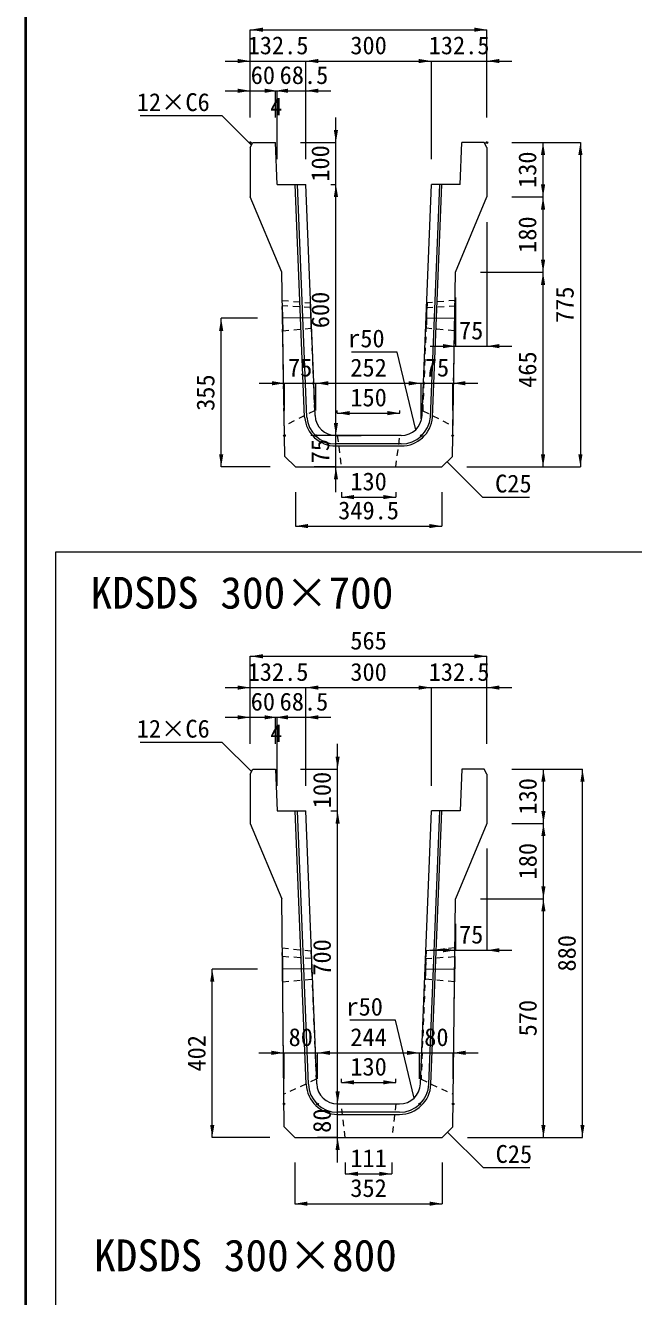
# Model space of a CAD drawing. Units: millimetres at full size; some dimension numbers follow another scale. Extents: x -5540 to 13511, y -4102 to 22994.
# Drawn here: x 5451 to 6904, y 16995 to 20033 of the extents above; entities that cross this region are included whole.
import ezdxf
from ezdxf.enums import TextEntityAlignment as Align

# ---------------------------------------------------------------- set-up
doc = ezdxf.new("R2010")
doc.units = ezdxf.units.MM
doc.header["$LTSCALE"] = 40
doc.linetypes.add('USER1', pattern=[0.675, 0.375, -0.3])
for name, color, linetype, lineweight in [('(0-0)', 4, 'Continuous', 5), ('0_2', 7, 'Continuous', 13), ('図枠', 7, 'Continuous', 5), ('寸法線', 7, 'Continuous', 13), ('引出線', 4, 'Continuous', 13), ('本体', 2, 'Continuous', 13), ('補助線', 8, 'Continuous', 13), ('開孔(スリット)', 30, 'Continuous', 9), ('開孔部', 30, 'USER1', 9)]:
    doc.layers.add(name, color=color, linetype=linetype, lineweight=lineweight)
doc.styles.add('ＭＳ ゴシック', font='')
doc.styles.get('ＭＳ ゴシック').set_extended_font_data('MS Gothic')

# ---------------------------------------------------------------- blocks, each defined once
blk = doc.blocks.new('filled_arrow')
at = {"color": 0, "linetype": 'Continuous', "lineweight": -2}
blk.add_solid([(7.5, 1.25), (0, 0), (7.5, -1.25)], dxfattribs=at)

msp = doc.modelspace()

# ---------------------------------------------------------------- linework, layer by layer
at = {"layer": '(0-0)'}
for p, q in [((6118.17, 19096.53), (6095.93, 19652.67)), ((6123.17, 19096.53), (6100.93, 19652.67)), ((6418.72, 19096.53), (6440.96, 19652.67)), ((6423.72, 19096.53), (6445.97, 19652.67)), ((6348.97, 19032.67), (6192.92, 19032.67)), ((6192.92, 19027.67), (6348.97, 19027.67)), ((6122.05, 17502.67), (6095.93, 18155.67)), ((6127.05, 17502.67), (6100.93, 18155.67)), ((6414.84, 17502.67), (6440.96, 18155.67)), ((6419.85, 17502.67), (6445.97, 18155.67)), ((6344.91, 17435.67), (6196.99, 17435.67)), ((6196.99, 17430.67), (6344.91, 17430.67))]:
    msp.add_line(p, q, dxfattribs=at)
for centre, radius, start, end in [((6192.92, 19102.67), 75, 184.69614, 270), ((6192.92, 19102.67), 70, 184.78085, 270), ((6348.97, 19102.67), 70, 270, 355.21487), ((6348.97, 19102.67), 75, 270, 355.29988), ((6196.99, 17505.67), 75, 182.29099, 270), ((6196.99, 17505.67), 70, 182.29094, 270), ((6344.91, 17505.67), 70, 270.00031, 357.70908), ((6344.91, 17505.67), 75, 270, 357.70901)]:
    msp.add_arc(centre, radius, start, end, dxfattribs=at)
at = {"layer": '0_2', "color": 1}
msp.add_lwpolyline([(5522.87, 13638.08), (9223.49, 13638.08), (9223.49, 18774.03), (5522.87, 18774.03)], close=True, dxfattribs=at)
at = {"layer": '図枠', "lineweight": 40}
msp.add_line((5451.24, 22570.17), (5451.24, 10819.83), dxfattribs=at)
at = {"layer": '寸法線'}
for p, q in [((5988.45, 20022.28), (6553.45, 20022.28)), ((5988.45, 19812.67), (5988.45, 20022.28)), ((6553.45, 19812.67), (6553.45, 20022.28)), ((5928.45, 19947.4), (6180.95, 19947.4)), ((5988.45, 19812.67), (5988.45, 19947.4)), ((6120.95, 19947.4), (6420.95, 19947.4)), ((6120.95, 19712.67), (6120.95, 19947.4)), ((6120.95, 19712.67), (6120.95, 19947.4)), ((6360.95, 19947.4), (6613.45, 19947.4)), ((6420.95, 19712.67), (6420.95, 19947.4)), ((6420.95, 19712.67), (6420.95, 19947.4)), ((6553.45, 19812.67), (6553.45, 19947.4)), ((5928.45, 19876.38), (6108.45, 19876.38)), ((5988.45, 19812.67), (5988.45, 19876.38)), ((5992.45, 19876.38), (6180.95, 19876.38)), ((6018.45, 19876.38), (6082.45, 19876.38)), ((6048.45, 19812.67), (6048.45, 19876.38)), ((6048.45, 19812.67), (6048.45, 19876.38)), ((6052.45, 19712.67), (6052.45, 19876.38)), ((6052.45, 19712.67), (6052.45, 19876.38)), ((6120.95, 19712.67), (6120.95, 19876.38)), ((6192.98, 19592.67), (6192.98, 19812.67)), ((6108.45, 19752.67), (6192.98, 19752.67)), ((6613.45, 19752.67), (6687.72, 19752.67)), ((6613.45, 19752.67), (6776.99, 19752.67)), ((6687.72, 19622.67), (6687.72, 19752.67)), ((6776.99, 19752.67), (6776.99, 18977.67)), ((6180.95, 19652.67), (6192.98, 19652.67)), ((6180.95, 19652.67), (6192.98, 19652.67)), ((6192.98, 19052.67), (6192.98, 19652.67)), ((6613.45, 19622.67), (6687.72, 19622.67)), ((6613.45, 19622.67), (6687.72, 19622.67)), ((6687.72, 19442.67), (6687.72, 19622.67)), ((6553.45, 19562.67), (6553.45, 19266.25)), ((6538.45, 19442.67), (6687.72, 19442.67)), ((6538.45, 19442.67), (6687.72, 19442.67)), ((6687.72, 18977.67), (6687.72, 19442.67)), ((6478.45, 19382.67), (6478.45, 19266.25)), ((5918.88, 18977.67), (5918.88, 19332.67)), ((6005.28, 19332.67), (5918.88, 19332.67)), ((6418.45, 19266.25), (6613.45, 19266.25)), ((6009.95, 19177.55), (6204.95, 19177.55)), ((6069.95, 19112.67), (6069.95, 19177.55)), ((6144.95, 19112.67), (6144.95, 19177.55)), ((6144.95, 19177.55), (6396.95, 19177.55)), ((6144.95, 19112.67), (6144.95, 19177.55)), ((6336.95, 19177.55), (6531.95, 19177.55)), ((6396.95, 19112.67), (6396.95, 19177.55)), ((6396.95, 19112.67), (6396.95, 19177.55)), ((6471.95, 19112.67), (6471.95, 19177.55)), ((6192.98, 18917.67), (6192.98, 19112.67)), ((6195.94, 19106.21), (6195.94, 19112.67)), ((6195.94, 19106.21), (6345.94, 19106.21)), ((6345.94, 19106.21), (6345.94, 19112.67)), ((6192.98, 19052.67), (6132.98, 19052.67)), ((6192.98, 19052.67), (6252.98, 19052.67)), ((6036.2, 18977.67), (5918.88, 18977.67)), ((6192.98, 18977.67), (6140.87, 18977.67)), ((6505.7, 18977.67), (6687.72, 18977.67)), ((6505.7, 18977.67), (6776.99, 18977.67)), ((6096.2, 18917.67), (6096.2, 18836.32)), ((6205.94, 18917.67), (6205.94, 18905.58)), ((6205.94, 18905.58), (6335.94, 18905.58)), ((6335.94, 18917.67), (6335.94, 18905.58)), ((6445.7, 18917.67), (6445.7, 18836.32)), ((6096.2, 18836.32), (6445.7, 18836.32)), ((5988.45, 18525.28), (6553.45, 18525.28)), ((5988.45, 18315.67), (5988.45, 18525.28)), ((6553.45, 18315.67), (6553.45, 18525.28)), ((5928.45, 18450.4), (6180.95, 18450.4)), ((5988.45, 18315.67), (5988.45, 18450.4)), ((6120.95, 18450.4), (6420.95, 18450.4)), ((6120.95, 18215.67), (6120.95, 18450.4)), ((6120.95, 18215.67), (6120.95, 18450.4)), ((6360.95, 18450.4), (6613.45, 18450.4)), ((6420.95, 18215.67), (6420.95, 18450.4)), ((6420.95, 18215.67), (6420.95, 18450.4)), ((6553.45, 18315.67), (6553.45, 18450.4)), ((5928.45, 18379.38), (6108.45, 18379.38)), ((5988.45, 18315.67), (5988.45, 18379.38)), ((5992.45, 18379.38), (6180.95, 18379.38)), ((6018.45, 18379.38), (6082.45, 18379.38)), ((6048.45, 18315.67), (6048.45, 18379.38)), ((6048.45, 18315.67), (6048.45, 18379.38)), ((6052.45, 18215.67), (6052.45, 18379.38)), ((6052.45, 18215.67), (6052.45, 18379.38)), ((6120.95, 18215.67), (6120.95, 18379.38)), ((6196.99, 18095.67), (6196.99, 18315.65)), ((6108.45, 18255.65), (6196.99, 18255.65)), ((6613.45, 18255.67), (6688.59, 18255.67)), ((6613.45, 18255.67), (6781.87, 18255.67)), ((6688.59, 18125.67), (6688.59, 18255.67)), ((6781.87, 17375.67), (6781.87, 18255.67)), ((6180.95, 18155.67), (6196.99, 18155.67)), ((6180.95, 18155.67), (6196.99, 18155.67)), ((6196.99, 17455.67), (6196.99, 18155.67)), ((6613.45, 18125.67), (6688.59, 18125.67)), ((6613.45, 18125.67), (6688.59, 18125.67)), ((6688.59, 17945.67), (6688.59, 18125.67)), ((6553.45, 18065.67), (6553.45, 17822.83)), ((6538.45, 17945.67), (6688.59, 17945.67)), ((6538.45, 17945.67), (6688.59, 17945.67)), ((6688.59, 17375.67), (6688.59, 17945.67)), ((6478.45, 17885.67), (6478.45, 17822.83)), ((6418.45, 17822.83), (6613.45, 17822.83)), ((5897.54, 17375.67), (5897.54, 17777.67)), ((6005.33, 17777.67), (5897.54, 17777.67)), ((6008.95, 17577.78), (6208.95, 17577.78)), ((6068.95, 17515.67), (6068.95, 17577.78)), ((6148.95, 17515.67), (6148.95, 17577.78)), ((6148.95, 17577.78), (6392.95, 17577.78)), ((6148.95, 17515.67), (6148.95, 17577.78)), ((6332.95, 17577.78), (6532.95, 17577.78)), ((6392.95, 17515.67), (6392.95, 17577.78)), ((6392.95, 17515.67), (6392.95, 17577.78)), ((6472.95, 17515.68), (6472.95, 17577.78)), ((6196.99, 17315.67), (6196.99, 17515.67)), ((6205.95, 17507.28), (6205.95, 17515.67)), ((6205.95, 17507.28), (6335.95, 17507.28)), ((6335.95, 17507.28), (6335.95, 17515.67)), ((6196.99, 17455.67), (6256.99, 17455.67)), ((6196.99, 17455.67), (6256.99, 17455.67)), ((6034.95, 17375.67), (5897.54, 17375.67)), ((6196.99, 17375.67), (6148.56, 17375.67)), ((6506.95, 17375.67), (6688.59, 17375.67)), ((6506.95, 17375.67), (6781.87, 17375.67)), ((6094.95, 17315.67), (6094.95, 17217.3)), ((6215.36, 17315.67), (6215.36, 17288.63)), ((6326.53, 17315.67), (6326.53, 17288.63)), ((6446.95, 17315.67), (6446.95, 17217.3)), ((6215.36, 17288.63), (6326.53, 17288.63)), ((6094.95, 17217.3), (6446.95, 17217.3))]:
    msp.add_line(p, q, dxfattribs=at)
at = {"layer": '引出線'}
for points in [[(5991.45, 19746.67), (5921.52, 19816.6), (5725, 19816.6)], [(6383.55, 19066.61), (6339.28, 19252.11), (6230.01, 19252.11)], [(6458.4, 18990.17), (6543.3, 18905.27), (6655.31, 18905.27)], [(5991.45, 18249.67), (5921.52, 18319.6), (5725, 18319.6)], [(6379.55, 17469.62), (6335.28, 17655.44), (6226.01, 17655.44)], [(6459.64, 17388.36), (6544.54, 17303.47), (6656.54, 17303.47)]]:
    msp.add_lwpolyline(points, dxfattribs=at)
at = {"layer": '本体'}
for p, q in [((5988.45, 19740.67), (5994.45, 19752.67)), ((5994.45, 19752.67), (6048.45, 19752.67)), ((6052.45, 19652.67), (6048.45, 19752.67)), ((6489.44, 19652.67), (6493.44, 19752.67)), ((6547.45, 19752.67), (6493.44, 19752.67)), ((6553.45, 19740.67), (6547.45, 19752.67)), ((5988.45, 19740.67), (5988.45, 19622.67)), ((6553.45, 19740.67), (6553.45, 19622.67)), ((6052.45, 19652.67), (6120.95, 19652.67)), ((6143.02, 19100.67), (6120.95, 19652.67)), ((6398.87, 19100.67), (6420.95, 19652.67)), ((6489.44, 19652.67), (6420.95, 19652.67)), ((6063.45, 19442.67), (5988.45, 19622.67)), ((6478.45, 19442.67), (6553.45, 19622.67)), ((6070.78, 19002.67), (6063.45, 19442.67)), ((6471.11, 19002.67), (6478.45, 19442.67)), ((6396.95, 19092.67), (6396.95, 19172.67)), ((6348.9, 19052.67), (6192.98, 19052.67)), ((6070.78, 19002.67), (6096.2, 18977.67)), ((6471.11, 19002.67), (6445.7, 18977.67)), ((6096.2, 18977.67), (6445.7, 18977.67)), ((5988.45, 18243.67), (5994.45, 18255.67)), ((5994.45, 18255.67), (6048.45, 18255.67)), ((6048.45, 18255.67), (6052.45, 18155.67)), ((6493.45, 18255.67), (6489.45, 18155.67)), ((6547.45, 18255.67), (6493.45, 18255.67)), ((6553.45, 18243.67), (6547.45, 18255.67)), ((5988.45, 18243.67), (5988.45, 18125.67)), ((6553.45, 18243.67), (6553.45, 18125.67)), ((6052.45, 18155.67), (6120.95, 18155.67)), ((6147.03, 17503.67), (6120.95, 18155.67)), ((6394.87, 17503.67), (6420.95, 18155.67)), ((6489.45, 18155.67), (6420.95, 18155.67)), ((5988.45, 18125.67), (6063.45, 17945.67)), ((6553.45, 18125.67), (6478.45, 17945.67)), ((6069.56, 17401.06), (6063.45, 17945.67)), ((6472.33, 17401.06), (6478.45, 17945.67)), ((6196.99, 17455.67), (6344.91, 17455.67)), ((6094.95, 17375.67), (6069.56, 17401.06)), ((6094.95, 17375.67), (6446.95, 17375.67)), ((6446.95, 17375.67), (6472.33, 17401.06))]:
    msp.add_line(p, q, dxfattribs=at)
at = {"layer": '本体', "linetype": 'USER1', "lineweight": 9}
for p, q in [((6132.2, 19358.79), (6064.78, 19362.67)), ((6132.2, 19358.79), (6133.03, 19308.8)), ((6409.69, 19358.79), (6408.86, 19308.8)), ((6409.69, 19358.79), (6477.11, 19362.67)), ((6065.78, 19302.67), (6133.03, 19308.8)), ((6476.11, 19302.67), (6408.86, 19308.8)), ((6134.53, 17803.44), (6064.99, 17807.66)), ((6134.53, 17803.44), (6135.1, 17753.46)), ((6407.35, 17803.44), (6406.79, 17753.46)), ((6407.35, 17803.44), (6476.89, 17807.66)), ((6065.67, 17747.68), (6135.1, 17753.46)), ((6476.22, 17747.69), (6406.79, 17753.46))]:
    msp.add_line(p, q, dxfattribs=at)
at = {"layer": '本体'}
for centre, start, end in [((6192.98, 19102.67), 182.2907, 270), ((6348.9, 19102.67), 270, 357.7093), ((6196.99, 17505.67), 182.2907, 270), ((6344.91, 17505.67), 270, 357.7093)]:
    msp.add_arc(centre, 50, start, end, dxfattribs=at)
at = {"layer": '補助線'}
for p, q in [((6064.78, 19362.67), (6065.78, 19302.67)), ((6132.7, 19358.8), (6132.2, 19358.79)), ((6409.19, 19358.8), (6409.69, 19358.79)), ((6477.11, 19362.67), (6476.11, 19302.67)), ((6132.62, 19333.79), (6065.28, 19332.67)), ((6409.27, 19333.79), (6476.61, 19332.67)), ((6134.7, 19308.82), (6133.03, 19308.8)), ((6407.19, 19308.82), (6408.86, 19308.8)), ((6064.99, 17807.66), (6065.67, 17747.68)), ((6135.03, 17803.44), (6134.53, 17803.44)), ((6406.85, 17803.44), (6407.35, 17803.44)), ((6476.89, 17807.66), (6476.22, 17747.69)), ((6134.82, 17778.45), (6065.33, 17777.67)), ((6407.07, 17778.45), (6476.56, 17777.67)), ((6137.03, 17753.48), (6135.1, 17753.46)), ((6404.86, 17753.49), (6406.79, 17753.46))]:
    msp.add_line(p, q, dxfattribs=at)
for centre in [(5988.45, 19752.67), (6553.45, 19752.67), (6069.95, 19052.67), (6144.95, 19052.67), (6396.95, 19052.67), (6471.95, 19052.67), (6068.95, 17455.67), (6148.95, 17455.67), (6392.95, 17455.67), (6472.95, 17455.68)]:
    msp.add_circle(centre, 2, dxfattribs=at)
at = {"layer": '開孔(スリット)', "linetype": 'USER1'}
for points in [[(6141.57, 19111.87), (6069.56, 19075.67), (6064.56, 19375.63), (6131.21, 19369.74)], [(6400.32, 19111.88), (6472.33, 19075.67), (6477.33, 19375.63), (6410.67, 19369.74)], [(6064.75, 17828.67), (6133.24, 17821.44), (6145.59, 17514.56), (6068.69, 17478.69)], [(6477.13, 17828.67), (6408.65, 17821.44), (6396.3, 17514.56), (6473.2, 17478.69)]]:
    msp.add_lwpolyline(points, close=True, dxfattribs=at)
at = {"layer": '開孔部'}
msp.add_lwpolyline([(6335.94, 18977.67), (6345.94, 19052.67), (6195.94, 19052.67), (6205.94, 18977.67)], close=True, dxfattribs=at)
msp.add_lwpolyline([(6215.36, 17375.67), (6205.95, 17455.67), (6335.95, 17455.67), (6326.53, 17375.67)], dxfattribs=at)

# ---------------------------------------------------------------- block references
at = {"layer": '寸法線', "xscale": 4, "yscale": 4}
for p in [(5988.45, 20022.28), (6120.95, 19947.4), (6120.95, 19947.4), (6553.45, 19947.4), (6048.45, 19876.38), (6120.95, 19876.38), (6553.45, 19266.25), (6144.95, 19177.55), (6144.95, 19177.55), (6471.95, 19177.55), (6195.94, 19106.21), (6205.94, 18905.58), (6096.2, 18836.32), (5988.45, 18525.28), (6120.95, 18450.4), (6120.95, 18450.4), (6553.45, 18450.4), (6048.45, 18379.38), (6120.95, 18379.38), (6553.45, 17822.83), (6148.95, 17577.78), (6148.95, 17577.78), (6472.95, 17577.78), (6205.95, 17507.28), (6215.36, 17288.63), (6094.95, 17217.3)]:
    msp.add_blockref('filled_arrow', p, dxfattribs=at)
for p, rotation in [((6553.45, 20022.28), 180), ((5988.45, 19947.4), 180), ((6420.95, 19947.4), 180), ((6420.95, 19947.4), 180), ((5988.45, 19876.38), 180), ((6052.45, 19876.38), 180), ((6192.98, 19752.67), 90), ((6687.72, 19752.67), 270), ((6776.99, 19752.67), 270), ((6192.98, 19652.67), 270), ((6192.98, 19652.67), 270), ((6687.72, 19622.67), 90), ((6687.72, 19622.67), 270), ((6687.72, 19442.67), 90), ((6687.72, 19442.67), 270), ((5918.88, 19332.67), 270), ((6478.45, 19266.25), 180), ((6069.95, 19177.55), 180), ((6396.95, 19177.55), 180), ((6396.95, 19177.55), 180), ((6345.94, 19106.21), 180), ((6192.98, 19052.67), 90), ((6192.98, 19052.67), 90), ((5918.88, 18977.67), 90), ((6687.72, 18977.67), 90), ((6776.99, 18977.67), 90), ((6192.98, 18977.67), 270), ((6335.94, 18905.58), 180), ((6445.7, 18836.32), 180), ((6553.45, 18525.28), 180), ((5988.45, 18450.4), 180), ((6420.95, 18450.4), 180), ((6420.95, 18450.4), 180), ((5988.45, 18379.38), 180), ((6052.45, 18379.38), 180), ((6196.99, 18255.65), 90), ((6688.59, 18255.67), 270), ((6781.87, 18255.67), 270), ((6196.99, 18155.67), 270), ((6196.99, 18155.67), 270), ((6688.59, 18125.67), 90), ((6688.59, 18125.67), 270), ((6688.59, 17945.67), 90), ((6688.59, 17945.67), 270), ((6478.45, 17822.83), 180), ((5897.54, 17777.67), 270), ((6068.95, 17577.78), 180), ((6392.95, 17577.78), 180), ((6392.95, 17577.78), 180), ((6335.95, 17507.28), 180), ((6196.99, 17455.67), 90), ((6196.99, 17455.67), 90), ((5897.54, 17375.67), 90), ((6688.59, 17375.67), 90), ((6781.87, 17375.67), 90), ((6196.99, 17375.67), 270), ((6326.53, 17288.63), 180), ((6446.95, 17217.3), 180)]:
    msp.add_blockref('filled_arrow', p, dxfattribs=dict(at, rotation=rotation))
at = {"layer": '引出線', "xscale": 0.133, "yscale": 0.133}
for p, rotation in [((5991.45, 19746.67), 135), ((6383.55, 19066.61), 103.4), ((6458.4, 18990.17), 315), ((5991.45, 18249.67), 135), ((6379.55, 17469.62), 103.4), ((6459.64, 17388.36), 315)]:
    msp.add_blockref('filled_arrow', p, dxfattribs=dict(at, rotation=rotation))

# ---------------------------------------------------------------- texts
at = {"layer": '0_2', "style": 'ＭＳ ゴシック'}
for s, p in [('KDSDS 300×700', (5606.83, 18616.23)), ('KDSDS 300×800', (5615.21, 17033.19))]:
    msp.add_text(s, height=75.95, dxfattribs=at).set_placement(p, align=Align.BOTTOM_LEFT)
at = {"layer": '寸法線', "style": 'ＭＳ ゴシック'}
for s, p in [('132.5', (6054.7, 19984.9)), ('300', (6270.95, 19984.9)), ('132.5', (6487.2, 19984.9)), ('60', (6018.45, 19913.88)), ('68.5', (6116.61, 19913.88)), ('4', (6050.45, 19838.88)), ('75', (6515.95, 19303.75)), ('75', (6107.45, 19215.05)), ('252', (6270.95, 19215.05)), ('75', (6434.45, 19215.05)), ('150', (6270.94, 19143.71)), ('130', (6270.94, 18943.08)), ('349.5', (6270.95, 18873.82)), ('565', (6270.95, 18562.78)), ('132.5', (6054.7, 18487.9)), ('300', (6270.95, 18487.9)), ('132.5', (6487.2, 18487.9)), ('60', (6018.45, 18416.88)), ('68.5', (6116.61, 18416.88)), ('4', (6050.45, 18341.88)), ('75', (6515.95, 17860.33)), ('80', (6108.95, 17615.28)), ('244', (6270.95, 17615.28)), ('80', (6432.95, 17615.28)), ('130', (6270.95, 17544.78)), ('111', (6270.95, 17326.13)), ('352', (6270.95, 17254.8))]:
    msp.add_text(s, height=42.72, dxfattribs=at).set_placement(p, align=Align.MIDDLE_CENTER)
for s, p in [('100', (6155.48, 19702.67)), ('130', (6650.22, 19687.67)), ('180', (6650.22, 19532.67)), ('600', (6155.48, 19352.67)), ('775', (6739.49, 19365.17)), ('465', (6650.22, 19210.17)), ('355', (5881.38, 19155.17)), ('75', (6155.48, 19015.17)), ('100', (6159.49, 18205.66)), ('130', (6651.09, 18190.67)), ('180', (6651.09, 18035.67)), ('700', (6159.49, 17805.67)), ('880', (6744.37, 17815.67)), ('570', (6651.09, 17660.67)), ('402', (5860.04, 17576.67)), ('80', (6159.49, 17415.67))]:
    msp.add_text(s, height=42.72, rotation=90, dxfattribs=at).set_placement(p, align=Align.MIDDLE_CENTER)
at = {"layer": '引出線', "style": 'ＭＳ ゴシック'}
for s, p in [('12×C6', (5891.52, 19870.6)), ('r50', (6309.28, 19306.11)), ('12×C6', (5891.52, 18373.6)), ('r50', (6305.28, 17709.44))]:
    msp.add_text(s, height=42.72, dxfattribs=at).set_placement(p, align=Align.TOP_RIGHT)
for p in [(6573.3, 18959.27), (6574.54, 17357.47)]:
    msp.add_text('C25', height=42.72, dxfattribs=at).set_placement(p, align=Align.TOP_LEFT)

doc.saveas('drawing.dxf')
